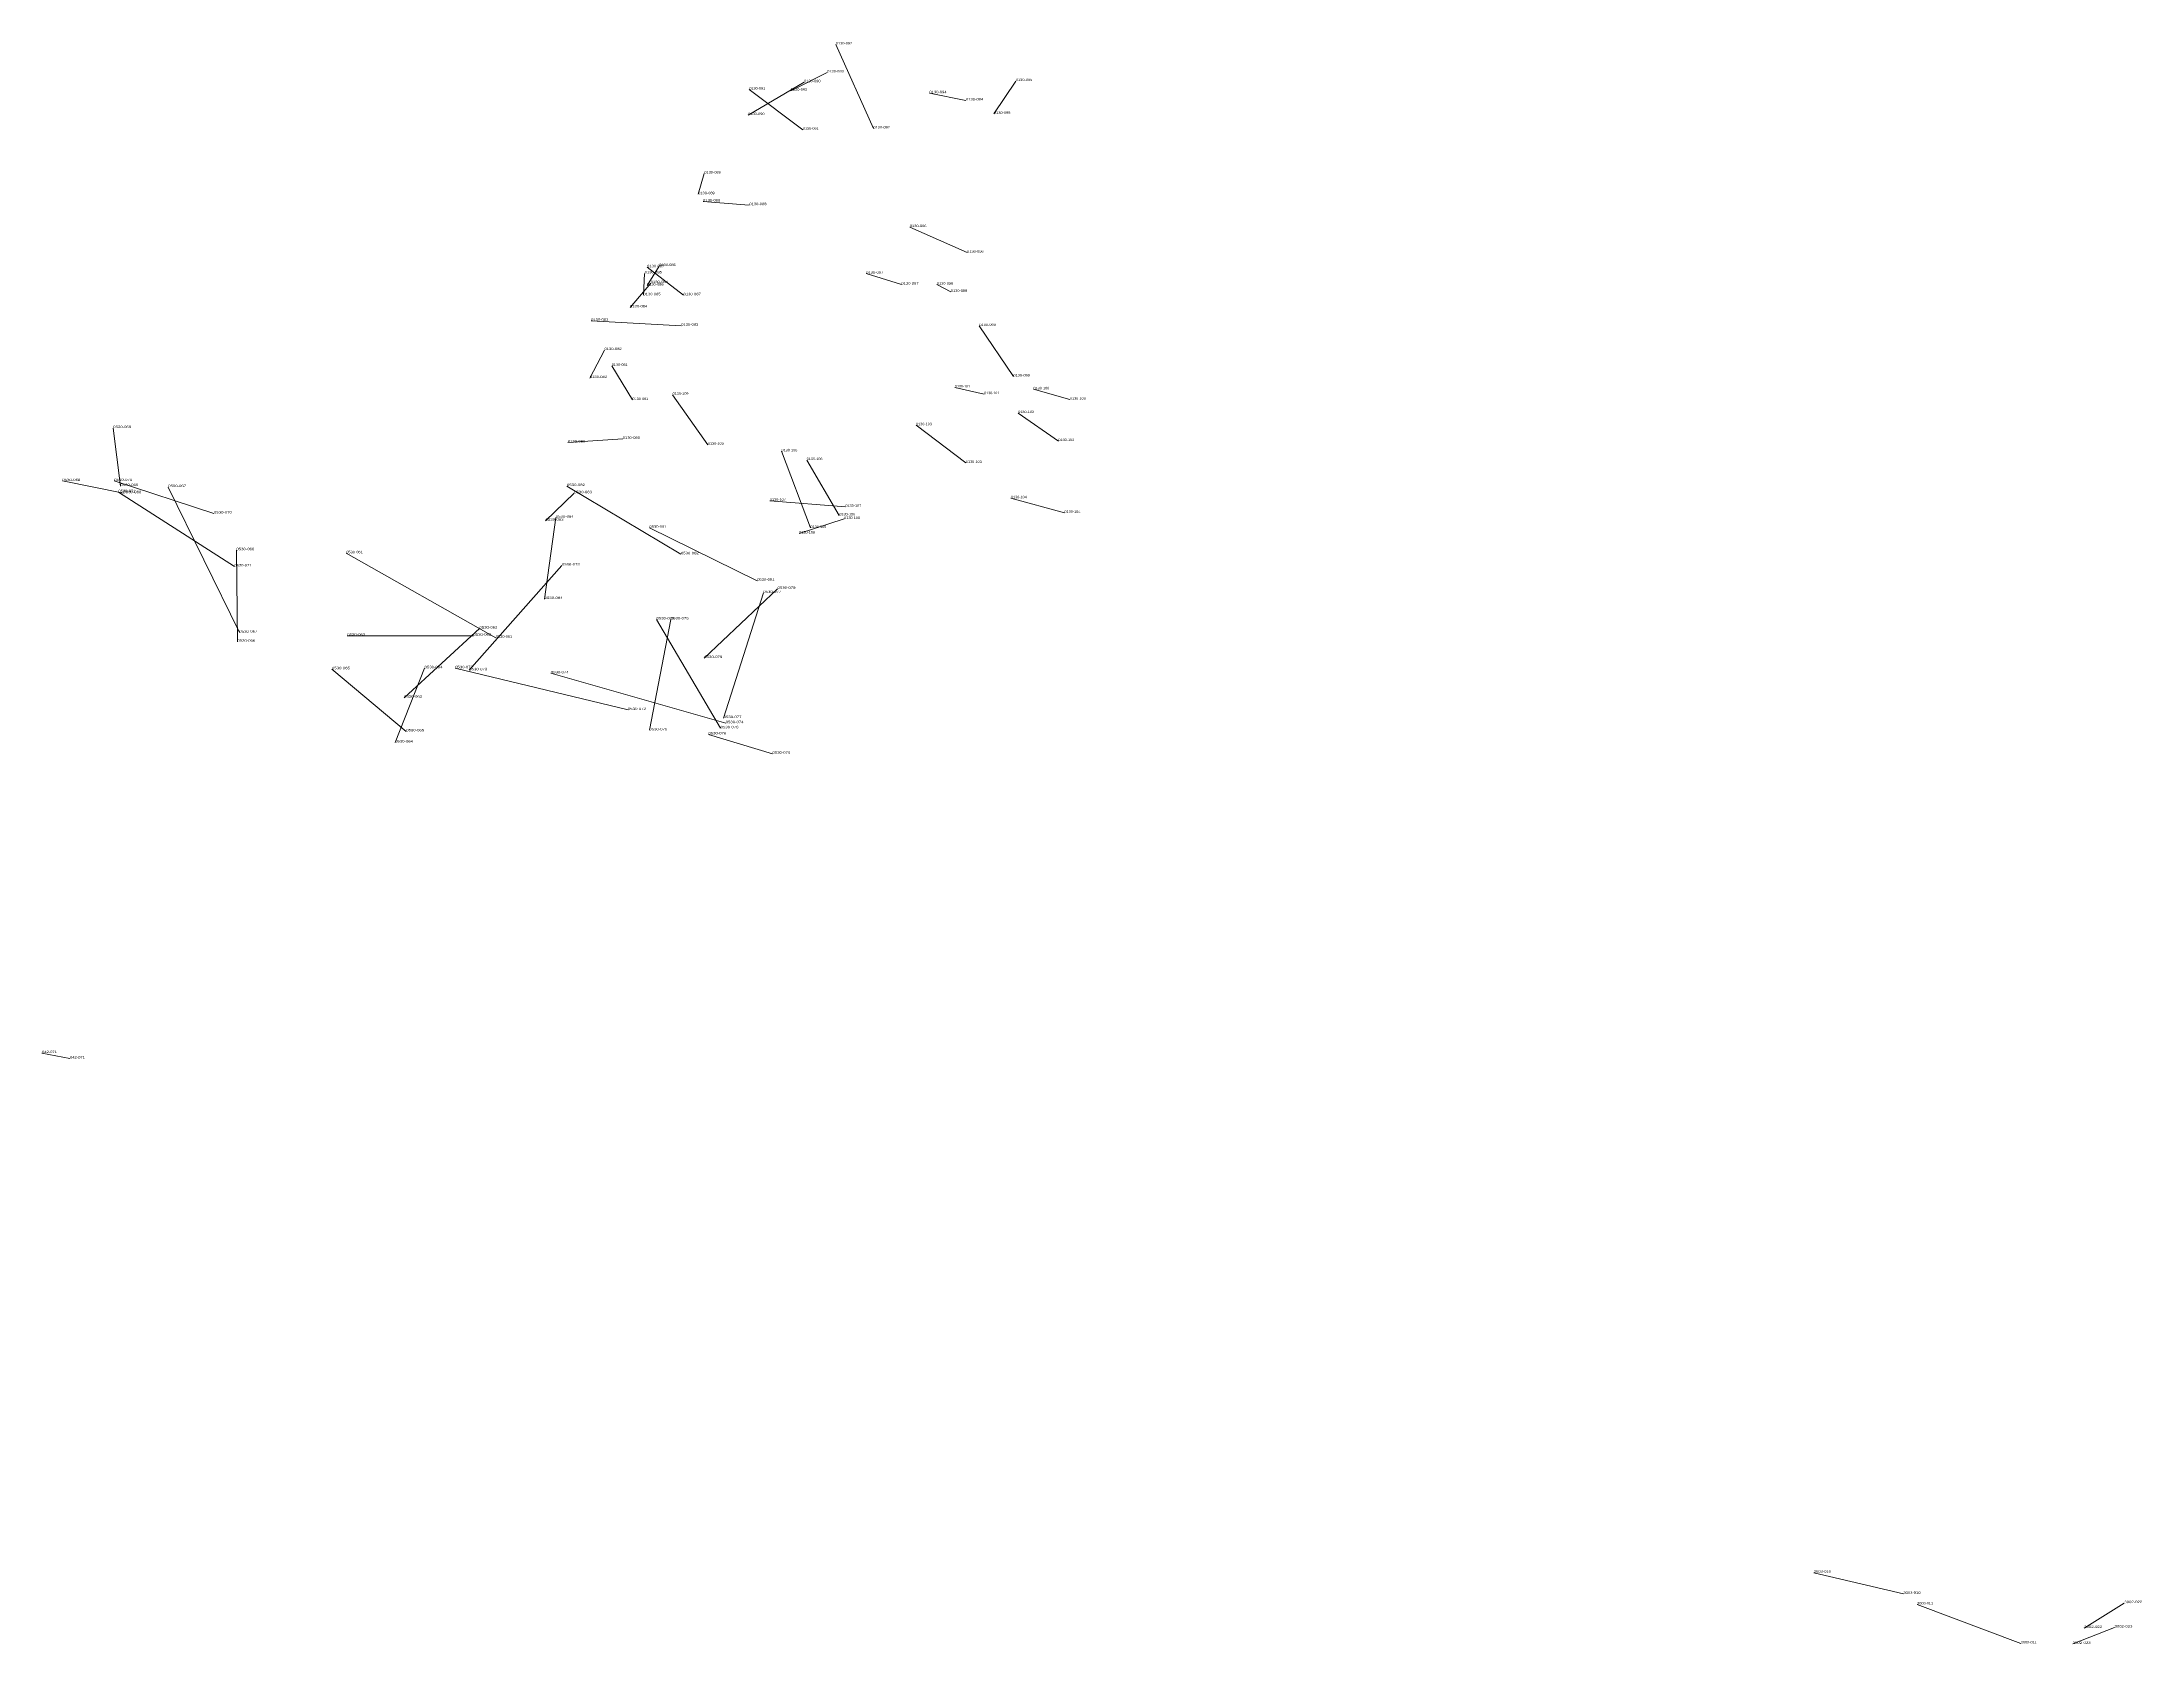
# Model space of a CAD drawing. Header units: metres. Extents: x 571156 to 607184, y 703608 to 727431.
# Drawn here: x 577510 to 579235, y 718598 to 719914 of the extents above; entities that cross this region are included whole.
import ezdxf

# ---------------------------------------------------------------- set-up
doc = ezdxf.new("R2010")
doc.units = ezdxf.units.M
doc.header["$LTSCALE"] = 0.8
doc.layers.add('60', color=7, linetype='Continuous', lineweight=13)
doc.layers.add('61', color=7, linetype='Continuous')

msp = doc.modelspace()

# ---------------------------------------------------------------- linework, layer by layer
at = {"layer": '60'}
for p, q in [((578161.96, 719911.57), (578192.96, 719842.57)), ((578089.96, 719853.57), (578135.96, 719880.57)), ((578154.96, 719888.57), (578124.96, 719873.57)), ((578291.96, 719854.57), (578309.96, 719881.57)), ((578090.96, 719874.57), (578134.96, 719841.57)), ((578238.96, 719871.57), (578268.96, 719865.57)), ((578048.96, 719788.57), (578053.96, 719805.57)), ((578052.96, 719782.57), (578090.96, 719779.57)), ((578222.96, 719761.57), (578269.96, 719740.57)), ((578004.96, 719723.57), (578003.96, 719705.57)), ((578006.96, 719713.57), (578016.96, 719729.57)), ((578006.96, 719728.57), (578036.96, 719705.57)), ((578215.96, 719714.32), (578186.96, 719723.32)), ((577992.96, 719695.57), (578009.96, 719715.57)), ((578244.96, 719714.32), (578256.46, 719708.32)), ((577960.96, 719684.57), (578034.96, 719680.57)), ((578307.96, 719638.82), (578279.96, 719680.32)), ((577971.96, 719660.57), (577959.96, 719637.57)), ((577977.96, 719647.57), (577994.96, 719619.57)), ((578056.96, 719582.82), (578027.96, 719623.82)), ((578283.96, 719624.32), (578259.96, 719629.82)), ((578324.46, 719628.32), (578354.46, 719619.82)), ((578311.96, 719608.82), (578344.96, 719585.82)), ((577574.16, 719548.8), (577568.31, 719596.45)), ((577941.96, 719584.57), (577986.96, 719587.57)), ((578268.96, 719567.82), (578227.96, 719598.82)), ((578117.47, 719577.38), (578141.21, 719514.43)), ((578164.94, 719524.75), (578138.11, 719570.16)), ((577576.67, 719542.95), (577526.51, 719552.98)), ((577569.14, 719552.98), (577651.07, 719526.23)), ((577671.97, 719428.42), (577613.45, 719547.96)), ((577941.15, 719548.8), (578034.77, 719492.79)), ((577572.49, 719543.78), (577667.79, 719482.76)), ((577923.59, 719520.38), (577947, 719542.95)), ((578169.96, 719531.82), (578107.96, 719536.82)), ((578305.96, 719538.82), (578349.96, 719526.82)), ((577931.95, 719522.88), (577922.76, 719456.01)), ((578097.47, 719471.05), (578008.86, 719514.52)), ((578168.96, 719521.82), (578131.96, 719509.82)), ((577670.3, 719420.9), (577669.46, 719496.13)), ((577882.63, 719424.24), (577759.74, 719493.62)), ((577860.89, 719397.49), (577936.97, 719483.59)), ((578054, 719407.52), (578114.19, 719464.37)), ((578069.88, 719358.2), (578102.49, 719461.02)), ((577869.25, 719431.76), (577807.39, 719374.92)), ((578008.86, 719348.17), (578026.41, 719439.29)), ((578067.38, 719349.84), (578014.71, 719439.29)), ((577864.24, 719425.91), (577760.58, 719425.91)), ((577809.06, 719347.33), (577748.04, 719398.33)), ((577799.87, 719338.14), (577824.11, 719399.16)), ((577849.19, 719399.16), (577991.3, 719364.89)), ((577927.77, 719394.98), (578071.56, 719354.02)), ((578057.34, 719344.82), (578110.01, 719328.94)), ((577509.74, 719083.01), (577532.74, 719078.51)), ((577509.74, 719083.01), (577532.74, 719078.51)), ((579039.29, 718638.75), (578965.64, 718656.18)), ((579050.69, 718630.1), (579135.79, 718598.06)), ((579220.88, 718631.14), (579187.91, 718610.7)), ((579178.47, 718597.63), (579212.8, 718611.12))]:
    msp.add_line(p, q, dxfattribs=at)

# ---------------------------------------------------------------- texts
for s, width, p in [('0130-090', 1.2, (578135.96, 719880.57)), ('0130-095', 1.2, (578309.96, 719881.57)), ('0130-093', 1.2, (578124.96, 719873.57)), ('0130-094', 1.25, (578268.96, 719865.57)), ('0130-091', 1.15, (578134.96, 719841.57)), ('0130-092', 1.2, (578192.96, 719842.57)), ('0130-089', 1.2, (578053.96, 719805.57)), ('0130-088', 1.25, (578090.96, 719779.57)), ('0130-096', 1.2, (578269.96, 719740.57)), ('0130-086', 1.2, (578016.96, 719729.57)), ('0130-097', 1.25, (578186.96, 719723.32)), ('0130-085', 1.25, (578003.96, 719705.57)), ('0130-084', 1.25, (578009.96, 719715.57)), ('0130-087', 1.25, (578036.96, 719705.57)), ('0130-098', 1.2, (578256.46, 719708.32)), ('0130-083', 1.25, (578034.96, 719680.57)), ('0130-099', 1.2, (578279.96, 719680.32)), ('0130-082', 1.25, (577959.96, 719637.57)), ('0130-081', 1.15, (577994.96, 719619.57)), ('0130-109', 1.15, (578027.96, 719623.82)), ('0130-101', 1.1, (578259.96, 719629.82)), ('0130-100', 1.15, (578354.46, 719619.82)), ('0130-103', 1.15, (578227.96, 719598.82)), ('0530-069', 1.3, (577568.31, 719596.45)), ('0130-080', 1.25, (577986.96, 719587.57)), ('0130-102', 1.15, (578344.96, 719585.82)), ('0130-106', 1.15, (578138.11, 719570.16)), ('0530-068', 1.3, (577526.51, 719552.98)), ('0530-067', 1.3, (577613.45, 719547.96)), ('0530-083', 1.3, (577947, 719542.95)), ('0130-107', 1.15, (578107.96, 719536.82)), ('0530-070', 1.3, (577651.07, 719526.23)), ('0530-081', 1.25, (578008.86, 719514.52)), ('0130-105', 1.15, (578141.21, 719514.43)), ('0130-104', 1.15, (578349.96, 719526.82)), ('0530-066', 1.3, (577669.46, 719496.13)), ('0130-108', 1.15, (578131.96, 719509.82)), ('0530-071', 1.25, (577667.79, 719482.76)), ('0530-061', 1.2, (577759.74, 719493.62)), ('0530-073', 1.3, (577936.97, 719483.59)), ('0530-082', 1.3, (578034.77, 719492.79)), ('0530-077', 1.3, (578102.49, 719461.02)), ('0530-079', 1.3, (578114.19, 719464.37)), ('0530-084', 1.3, (577922.76, 719456.01)), ('0530-063', 1.3, (577760.58, 719425.91)), ('0530-078', 1.3, (578014.71, 719439.29)), ('0530-075', 1.3, (578026.41, 719439.29)), ('0530-065', 1.3, (577748.04, 719398.33)), ('0530-064', 1.3, (577824.11, 719399.16)), ('0530-062', 1.3, (577807.39, 719374.92)), ('0530-072', 1.3, (577991.3, 719364.89)), ('0530-074', 1.3, (578071.56, 719354.02)), ('0530-076', 1.3, (578110.01, 719328.94)), ('042-071', 1.25, (577532.74, 719078.51)), ('042-071', 1.25, (577532.74, 719078.51)), ('3003-010', 1.25, (578965.64, 718656.18)), ('3003-011', 1.15, (579135.79, 718598.06)), ('3002-022', 1.3, (579187.91, 718610.7)), ('3002-023', 1.3, (579212.8, 718611.12))]:
    msp.add_text(s, height=2, dxfattribs=dict(at, width=width)).set_placement(p)
at = {"layer": '61'}
for s, width, p in [('0130-092', 1.2, (578161.96, 719911.57)), ('0130-091', 1.15, (578090.96, 719874.57)), ('0130-093', 1.2, (578154.96, 719888.57)), ('0130-094', 1.25, (578238.96, 719871.57)), ('0130-090', 1.2, (578089.96, 719853.57)), ('0130-095', 1.2, (578291.96, 719854.57)), ('0130-089', 1.2, (578048.96, 719788.57)), ('0130-088', 1.25, (578052.96, 719782.57)), ('0130-096', 1.2, (578222.96, 719761.57)), ('0130-085', 1.25, (578004.96, 719723.57)), ('0130-087', 1.25, (578006.96, 719728.57)), ('0130-086', 1.2, (578006.96, 719713.57)), ('0130-097', 1.25, (578215.96, 719714.32)), ('0130-098', 1.2, (578244.96, 719714.32)), ('0130-083', 1.25, (577960.96, 719684.57)), ('0130-084', 1.25, (577992.96, 719695.57)), ('0130-082', 1.25, (577971.96, 719660.57)), ('0130-081', 1.15, (577977.96, 719647.57)), ('0130-099', 1.2, (578307.96, 719638.82)), ('0130-101', 1.1, (578283.96, 719624.32)), ('0130-100', 1.15, (578324.46, 719628.32)), ('0130-102', 1.15, (578311.96, 719608.82)), ('0130-080', 1.25, (577941.96, 719584.57)), ('0130-109', 1.15, (578056.96, 719582.82)), ('0130-105', 1.15, (578117.47, 719577.38)), ('0130-103', 1.15, (578268.96, 719567.82)), ('0530-070', 1.3, (577569.14, 719552.98)), ('0530-069', 1.3, (577574.16, 719548.8)), ('0530-082', 1.3, (577941.15, 719548.8)), ('0530-071', 1.25, (577572.49, 719543.78)), ('0530-068', 1.3, (577576.67, 719542.95)), ('0130-107', 1.15, (578169.96, 719531.82)), ('0130-104', 1.15, (578305.96, 719538.82)), ('0530-083', 1.3, (577923.59, 719520.38)), ('0530-084', 1.3, (577931.95, 719522.88)), ('0130-106', 1.15, (578164.94, 719524.75)), ('0130-108', 1.15, (578168.96, 719521.82)), ('0530-081', 1.25, (578097.47, 719471.05)), ('0530-067', 1.3, (577671.97, 719428.42)), ('0530-063', 1.3, (577864.24, 719425.91)), ('0530-062', 1.3, (577869.25, 719431.76)), ('0530-066', 1.3, (577670.3, 719420.9)), ('0530-061', 1.2, (577882.63, 719424.24)), ('0530-072', 1.3, (577849.19, 719399.16)), ('0530-073', 1.3, (577860.89, 719397.49)), ('0530-074', 1.3, (577927.77, 719394.98)), ('0530-079', 1.3, (578054, 719407.52)), ('0530-077', 1.3, (578069.88, 719358.2)), ('0530-065', 1.3, (577809.06, 719347.33)), ('0530-075', 1.3, (578008.86, 719348.17)), ('0530-076', 1.3, (578057.34, 719344.82)), ('0530-078', 1.3, (578067.38, 719349.84)), ('0530-064', 1.3, (577799.87, 719338.14)), ('042-071', 1.25, (577509.74, 719083.01)), ('042-071', 1.25, (577509.74, 719083.01)), ('3003-010', 1.25, (579039.29, 718638.75)), ('3003-011', 1.15, (579050.69, 718630.1)), ('3002-022', 1.3, (579220.88, 718631.14)), ('3002-023', 1.3, (579178.47, 718597.63))]:
    msp.add_text(s, height=2, dxfattribs=dict(at, width=width)).set_placement(p)

doc.saveas('drawing.dxf')
